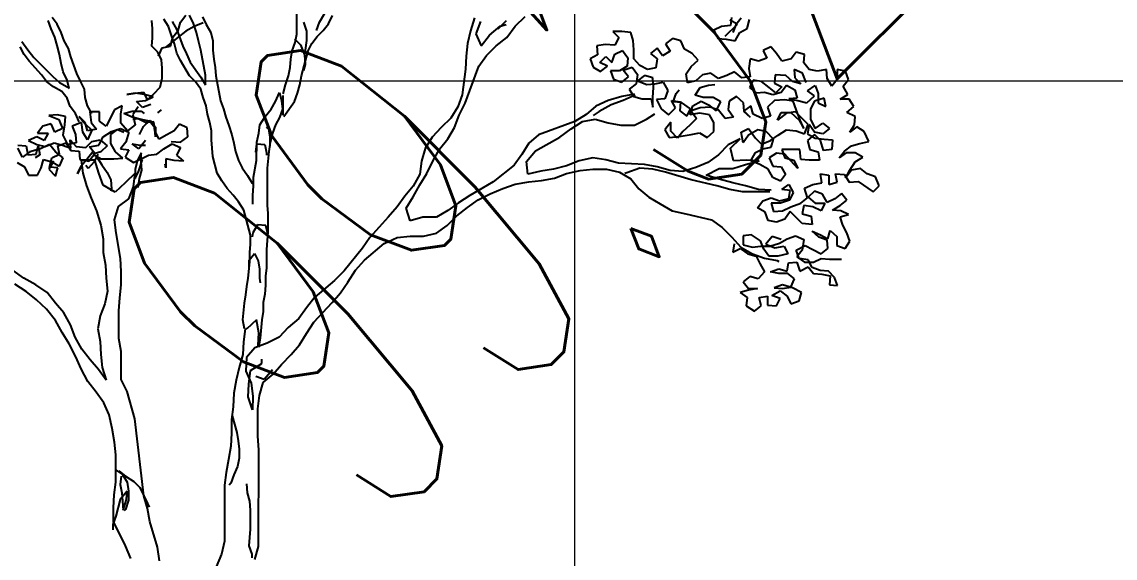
# Model space of a CAD drawing. Header units: millimetres. Extents: x 684983 to 685377, y 990360 to 990509.
# Drawn here: x 685036.959 to 685039.045, y 990441.128 to 990442.151 of the extents above; entities that cross this region are included whole.
import ezdxf

# ---------------------------------------------------------------- set-up
doc = ezdxf.new("R2010")
doc.units = ezdxf.units.MM
doc.layers.add('grid', color=8, linetype='Continuous', lineweight=9)
doc.layers.add('GRID LEVELS', color=7, linetype='Continuous', lineweight=13)
doc.layers.add('TEAK', color=7, linetype='Continuous')
doc.styles.get("Standard").update_dxf_attribs({"font": 'RomanS'})

# ---------------------------------------------------------------- blocks, each defined once
blk = doc.blocks.new('A$C25655A80')
at = {"color": 62}
for p, q in [((0.0608, 1.3563), (0.0609, 1.3919)), ((-0.2439, 1.3691), (-0.2506, 1.3778)), ((-0.0872, 1.3719), (-0.0804, 1.3805)), ((-0.0708, 1.3699), (-0.0756, 1.3805)), ((-0.0593, 1.3786), (-0.0545, 1.3689)), ((0.0897, 1.3717), (0.0964, 1.3832)), ((0.1012, 1.3698), (0.106, 1.3803)), ((0.3387, 1.3667), (0.3512, 1.3791)), ((0.6136, 1.3779), (0.6126, 1.3674)), ((0.6261, 1.377), (0.6194, 1.3683)), ((-0.2516, 1.3634), (-0.2554, 1.3739)), ((-0.2468, 1.3528), (-0.2516, 1.3634)), ((-0.2391, 1.3585), (-0.2439, 1.3691)), ((-0.1228, 1.3632), (-0.1237, 1.3738)), ((-0.1228, 1.3517), (-0.1228, 1.3632)), ((-0.1026, 1.3661), (-0.1083, 1.3757)), ((-0.0987, 1.3546), (-0.1026, 1.3661)), ((-0.0978, 1.3728), (-0.092, 1.3622)), ((-0.0901, 1.3613), (-0.0872, 1.3719)), ((-0.0699, 1.3661), (-0.0805, 1.3603)), ((-0.067, 1.3584), (-0.0708, 1.3699)), ((-0.0583, 1.3709), (-0.0699, 1.3661)), ((-0.0545, 1.3689), (-0.0487, 1.3584)), ((0.0695, 1.3717), (0.0733, 1.3602)), ((0.0858, 1.3611), (0.0897, 1.3717)), ((0.0945, 1.3611), (0.1012, 1.3698)), ((0.2945, 1.3725), (0.2887, 1.3571)), ((0.306, 1.3552), (0.3194, 1.3667)), ((0.3271, 1.3734), (0.3166, 1.3628)), ((0.3194, 1.3667), (0.3271, 1.3686)), ((0.3281, 1.3523), (0.3387, 1.3667)), ((0.6011, 1.3664), (0.5915, 1.3616)), ((0.6126, 1.3674), (0.6011, 1.3664)), ((0.6059, 1.3539), (0.6213, 1.3693)), ((0.6213, 1.3693), (0.6117, 1.3741)), ((0.6194, 1.3683), (0.6155, 1.3587)), ((0.6242, 1.3587), (0.6338, 1.3635)), ((0.6338, 1.3635), (0.6367, 1.375)), ((-0.2439, 1.3422), (-0.2468, 1.3528)), ((-0.2352, 1.348), (-0.2391, 1.3585)), ((-0.1237, 1.3411), (-0.1228, 1.3517)), ((-0.0901, 1.3526), (-0.1007, 1.344)), ((-0.0997, 1.3411), (-0.0968, 1.3526)), ((-0.0949, 1.344), (-0.0987, 1.3546)), ((-0.0968, 1.3526), (-0.0901, 1.3613)), ((-0.092, 1.3622), (-0.0843, 1.3411)), ((-0.0805, 1.3603), (-0.0901, 1.3526)), ((-0.0641, 1.3478), (-0.067, 1.3584)), ((-0.0487, 1.3584), (-0.0459, 1.3478)), ((0.058, 1.3506), (0.0656, 1.3429)), ((0.0589, 1.3458), (0.0608, 1.3563)), ((0.0733, 1.3602), (0.0733, 1.3486)), ((0.0801, 1.3448), (0.0868, 1.3534)), ((0.0868, 1.3534), (0.0945, 1.3611)), ((0.2887, 1.3571), (0.2954, 1.3417)), ((0.2954, 1.3417), (0.306, 1.3552)), ((0.3146, 1.3417), (0.3281, 1.3523)), ((0.4627, 1.3598), (0.4704, 1.3521)), ((0.4742, 1.3598), (0.4627, 1.3598)), ((0.4704, 1.3521), (0.4655, 1.3425)), ((0.4857, 1.3588), (0.4742, 1.3598)), ((0.4886, 1.3483), (0.4857, 1.3588)), ((0.5386, 1.3511), (0.5299, 1.3444)), ((0.5492, 1.3482), (0.5386, 1.3511)), ((0.5915, 1.3616), (0.5963, 1.351)), ((0.5963, 1.351), (0.6069, 1.3501)), ((0.6069, 1.3501), (0.6184, 1.3481)), ((0.6184, 1.3481), (0.6242, 1.3587)), ((-0.2862, 1.3307), (-0.291, 1.3403)), ((-0.2891, 1.347), (-0.2814, 1.3365)), ((-0.2814, 1.3365), (-0.2737, 1.3268)), ((-0.241, 1.3307), (-0.2439, 1.3422)), ((-0.2295, 1.3383), (-0.2352, 1.348)), ((-0.2266, 1.3278), (-0.2295, 1.3383)), ((-0.1161, 1.3334), (-0.1237, 1.3411)), ((-0.1151, 1.3286), (-0.1103, 1.3392)), ((-0.1103, 1.3392), (-0.0997, 1.3411)), ((-0.1007, 1.344), (-0.1055, 1.3402)), ((-0.092, 1.3324), (-0.0949, 1.344)), ((-0.0843, 1.3411), (-0.0795, 1.3315)), ((-0.0613, 1.3363), (-0.0641, 1.3478)), ((-0.0555, 1.3045), (-0.0613, 1.3363)), ((-0.0459, 1.3478), (-0.0459, 1.3363)), ((-0.0459, 1.3363), (-0.0449, 1.3247)), ((0.0531, 1.3246), (0.0551, 1.3352)), ((0.0551, 1.3352), (0.0589, 1.3458)), ((0.0656, 1.3429), (0.0704, 1.3304)), ((0.0666, 1.3035), (0.0752, 1.3352)), ((0.0714, 1.3361), (0.0704, 1.3313)), ((0.0733, 1.3486), (0.0714, 1.3361)), ((0.0752, 1.3352), (0.0801, 1.3448)), ((0.3021, 1.3292), (0.3146, 1.3417)), ((0.453, 1.3435), (0.4425, 1.3416)), ((0.4425, 1.3416), (0.4434, 1.33)), ((0.4655, 1.3425), (0.453, 1.3435)), ((0.4655, 1.331), (0.4751, 1.3358)), ((0.4751, 1.3358), (0.4819, 1.3262)), ((0.4896, 1.3367), (0.4886, 1.3483)), ((0.4896, 1.3252), (0.4896, 1.3367)), ((0.5194, 1.3386), (0.5107, 1.3319)), ((0.5261, 1.329), (0.5194, 1.3386)), ((0.5299, 1.3444), (0.5357, 1.3348)), ((0.554, 1.3376), (0.5492, 1.3482)), ((0.5636, 1.3318), (0.554, 1.3376)), ((0.6636, 1.3404), (0.6539, 1.3356)), ((0.6539, 1.3356), (0.6587, 1.326)), ((0.6712, 1.3318), (0.6636, 1.3404)), ((-0.2795, 1.322), (-0.2862, 1.3307)), ((-0.2641, 1.3047), (-0.2795, 1.322)), ((-0.2737, 1.3268), (-0.2497, 1.3028)), ((-0.2391, 1.3191), (-0.241, 1.3307)), ((-0.2189, 1.3066), (-0.2266, 1.3278)), ((-0.1113, 1.3238), (-0.1161, 1.3334)), ((-0.1103, 1.3132), (-0.1113, 1.3238)), ((-0.0872, 1.3228), (-0.092, 1.3324)), ((-0.0757, 1.3036), (-0.0872, 1.3228)), ((-0.0795, 1.3315), (-0.0747, 1.3209)), ((-0.0449, 1.3247), (-0.043, 1.3141)), ((0.0522, 1.3141), (0.0531, 1.3246)), ((0.0704, 1.3304), (0.0714, 1.3179)), ((0.2925, 1.3158), (0.3021, 1.3292)), ((0.4434, 1.33), (0.4338, 1.3252)), ((0.4338, 1.3252), (0.4376, 1.3147)), ((0.4463, 1.3204), (0.454, 1.3281)), ((0.454, 1.3281), (0.4617, 1.3204)), ((0.4617, 1.3204), (0.4655, 1.331)), ((0.4819, 1.3262), (0.4809, 1.3156)), ((0.4972, 1.3165), (0.4896, 1.3252)), ((0.5107, 1.3319), (0.5194, 1.3252)), ((0.5194, 1.3252), (0.5174, 1.3136)), ((0.5357, 1.3348), (0.5261, 1.329)), ((0.5626, 1.3155), (0.5713, 1.3232)), ((0.5713, 1.3232), (0.5636, 1.3318)), ((0.6376, 1.3251), (0.6357, 1.3126)), ((0.6482, 1.3222), (0.6376, 1.3251)), ((0.6587, 1.326), (0.6482, 1.3222)), ((0.678, 1.3221), (0.6712, 1.3318)), ((0.6895, 1.325), (0.678, 1.3221)), ((0.6962, 1.3336), (0.6895, 1.325)), ((0.7068, 1.3308), (0.6962, 1.3336)), ((0.7058, 1.3202), (0.7068, 1.3308)), ((-0.2362, 1.3085), (-0.2391, 1.3191)), ((-0.2314, 1.298), (-0.2362, 1.3085)), ((-0.1103, 1.3007), (-0.1103, 1.3132)), ((-0.0747, 1.3209), (-0.0613, 1.3017)), ((-0.043, 1.3141), (-0.0421, 1.3036)), ((0.0502, 1.3035), (0.0522, 1.3141)), ((0.0714, 1.3179), (0.0695, 1.3102)), ((0.2809, 1.285), (0.2925, 1.3158)), ((0.4376, 1.3147), (0.4472, 1.3089)), ((0.4559, 1.3156), (0.4463, 1.3204)), ((0.4472, 1.3089), (0.4559, 1.3156)), ((0.4597, 1.3098), (0.4636, 1.2993)), ((0.4713, 1.3098), (0.4597, 1.3098)), ((0.4809, 1.3156), (0.4713, 1.3098)), ((0.4761, 1.3108), (0.4876, 1.3146)), ((0.4828, 1.3021), (0.4761, 1.3108)), ((0.4876, 1.3146), (0.4943, 1.305)), ((0.5068, 1.3117), (0.4972, 1.3165)), ((0.5174, 1.3136), (0.5068, 1.3117)), ((0.5559, 1.3059), (0.5626, 1.3155)), ((0.6174, 1.3087), (0.6078, 1.3039)), ((0.627, 1.301), (0.6174, 1.3087)), ((0.6357, 1.3126), (0.6376, 1.302)), ((0.6933, 1.3115), (0.6943, 1.301)), ((0.7039, 1.3067), (0.6933, 1.3115)), ((0.7126, 1.3115), (0.7058, 1.3202)), ((0.7231, 1.3096), (0.7126, 1.3115)), ((0.7347, 1.3115), (0.7231, 1.3096)), ((0.7356, 1.3), (0.7347, 1.3115)), ((0.7481, 1.3115), (0.7481, 1.299)), ((0.7587, 1.3096), (0.7481, 1.3115)), ((0.7625, 1.299), (0.7587, 1.3096)), ((-0.2574, 1.2961), (-0.2641, 1.3047)), ((-0.2488, 1.2893), (-0.2574, 1.2961)), ((-0.2497, 1.3028), (-0.2411, 1.2951)), ((-0.2411, 1.2951), (-0.2315, 1.2893)), ((-0.2286, 1.2874), (-0.2314, 1.298)), ((-0.2141, 1.296), (-0.2189, 1.3066)), ((-0.2093, 1.2864), (-0.2141, 1.296)), ((-0.1132, 1.2892), (-0.1103, 1.3007)), ((-0.068, 1.2959), (-0.0757, 1.3036)), ((-0.0613, 1.2863), (-0.068, 1.2959)), ((-0.0613, 1.3017), (-0.0555, 1.292)), ((-0.0555, 1.292), (-0.0555, 1.3045)), ((-0.0421, 1.3036), (-0.0363, 1.2718)), ((0.0464, 1.2919), (0.0502, 1.3035)), ((0.0646, 1.2919), (0.0666, 1.3035)), ((0.4636, 1.2993), (0.4741, 1.2954)), ((0.4741, 1.2954), (0.4828, 1.3021)), ((0.4924, 1.2935), (0.4838, 1.2867)), ((0.4943, 1.305), (0.4924, 1.2935)), ((0.503, 1.304), (0.4943, 1.2973)), ((0.4943, 1.2973), (0.5059, 1.2925)), ((0.5136, 1.3011), (0.503, 1.304)), ((0.5059, 1.2925), (0.5164, 1.2934)), ((0.5145, 1.2886), (0.5136, 1.3011)), ((0.5164, 1.2934), (0.527, 1.2954)), ((0.527, 1.2954), (0.5328, 1.2848)), ((0.5578, 1.2944), (0.5559, 1.3059)), ((0.5684, 1.2972), (0.5578, 1.2944)), ((0.577, 1.3049), (0.5684, 1.2972)), ((0.5876, 1.3068), (0.577, 1.3049)), ((0.5972, 1.3001), (0.5876, 1.3068)), ((0.6078, 1.3039), (0.5972, 1.3001)), ((0.6376, 1.302), (0.627, 1.301)), ((0.6414, 1.2981), (0.6366, 1.2885)), ((0.652, 1.2962), (0.6414, 1.2981)), ((0.6616, 1.2885), (0.652, 1.2962)), ((0.6693, 1.3048), (0.6683, 1.2943)), ((0.6683, 1.2943), (0.6779, 1.2894)), ((0.6828, 1.3039), (0.6693, 1.3048)), ((0.6914, 1.2962), (0.6828, 1.3039)), ((0.702, 1.2933), (0.6914, 1.2962)), ((0.6943, 1.301), (0.702, 1.2933)), ((0.7087, 1.2952), (0.7039, 1.3067)), ((0.7414, 1.2903), (0.7356, 1.3)), ((0.7481, 1.299), (0.7414, 1.2903)), ((0.7558, 1.2903), (0.7625, 1.299)), ((-0.2382, 1.2836), (-0.2488, 1.2893)), ((-0.2315, 1.2749), (-0.2382, 1.2836)), ((-0.2315, 1.2893), (-0.2286, 1.2874)), ((-0.2084, 1.2758), (-0.2093, 1.2864)), ((-0.1555, 1.2796), (-0.1449, 1.2815)), ((-0.1449, 1.2815), (-0.1555, 1.2796)), ((-0.1449, 1.2815), (-0.1344, 1.2825)), ((-0.1334, 1.2796), (-0.1449, 1.2815)), ((-0.1344, 1.2825), (-0.1296, 1.2729)), ((-0.1219, 1.2767), (-0.1334, 1.2796)), ((-0.1296, 1.2729), (-0.1209, 1.2806)), ((-0.1209, 1.2806), (-0.1132, 1.2892)), ((-0.0584, 1.2757), (-0.0613, 1.2863)), ((0.0435, 1.2804), (0.0464, 1.2919)), ((0.0579, 1.2708), (0.0617, 1.2814)), ((0.0617, 1.2814), (0.0646, 1.2919)), ((0.2751, 1.2687), (0.2809, 1.285)), ((0.4905, 1.28), (0.4741, 1.2771)), ((0.4838, 1.2867), (0.4895, 1.2771)), ((0.5135, 1.2761), (0.5145, 1.2886)), ((0.5328, 1.2848), (0.5289, 1.2742)), ((0.5395, 1.2703), (0.5433, 1.2809)), ((0.5433, 1.2809), (0.5472, 1.2857)), ((0.5674, 1.279), (0.5741, 1.2886)), ((0.5741, 1.2886), (0.5847, 1.2915)), ((0.5847, 1.2915), (0.5924, 1.2924)), ((0.6366, 1.2885), (0.6452, 1.2818)), ((0.6452, 1.2818), (0.6558, 1.2827)), ((0.6558, 1.2827), (0.6664, 1.2798)), ((0.6702, 1.2818), (0.6616, 1.2885)), ((0.6664, 1.2798), (0.677, 1.2827)), ((0.6779, 1.2894), (0.6702, 1.2818)), ((0.677, 1.2827), (0.6837, 1.2914)), ((0.6837, 1.2914), (0.6943, 1.2856)), ((0.6943, 1.2856), (0.6971, 1.275)), ((0.7106, 1.2846), (0.7202, 1.2913)), ((0.7193, 1.2779), (0.7106, 1.2846)), ((0.7202, 1.2913), (0.7241, 1.2808)), ((0.7241, 1.2808), (0.7241, 1.2692)), ((0.7519, 1.274), (0.7616, 1.2798)), ((0.7616, 1.2798), (0.7558, 1.2903)), ((-0.2276, 1.2643), (-0.2315, 1.2749)), ((-0.2055, 1.2653), (-0.2084, 1.2758)), ((-0.143, 1.271), (-0.1315, 1.2719)), ((-0.1353, 1.2633), (-0.143, 1.271)), ((-0.1248, 1.2671), (-0.1353, 1.2633)), ((-0.1315, 1.2719), (-0.1219, 1.2767)), ((-0.0546, 1.2651), (-0.0584, 1.2757)), ((-0.0363, 1.2718), (-0.0325, 1.2613)), ((0.0434, 1.2535), (0.0435, 1.2785)), ((0.0444, 1.2516), (0.0579, 1.2708)), ((0.2674, 1.2533), (0.2751, 1.2687)), ((0.4568, 1.2723), (0.4414, 1.2647)), ((0.4607, 1.2666), (0.4453, 1.2579)), ((0.4741, 1.2771), (0.4568, 1.2723)), ((0.476, 1.2723), (0.4607, 1.2666)), ((0.4914, 1.279), (0.476, 1.2723)), ((0.4895, 1.2771), (0.5001, 1.2742)), ((0.5001, 1.2742), (0.5116, 1.2742)), ((0.5116, 1.2742), (0.5135, 1.2636)), ((0.5135, 1.2636), (0.5135, 1.2761)), ((0.5289, 1.2742), (0.5183, 1.2733)), ((0.5183, 1.2733), (0.5241, 1.2617)), ((0.5376, 1.2723), (0.5491, 1.2703)), ((0.5424, 1.2627), (0.5376, 1.2723)), ((0.5501, 1.2694), (0.5395, 1.2703)), ((0.5491, 1.2703), (0.5481, 1.2588)), ((0.5616, 1.2617), (0.5501, 1.2694)), ((0.5645, 1.2655), (0.5751, 1.2713)), ((0.5779, 1.2761), (0.5674, 1.279)), ((0.5751, 1.2713), (0.5847, 1.2665)), ((0.5904, 1.2761), (0.5779, 1.2761)), ((0.5847, 1.2665), (0.5943, 1.2588)), ((0.6001, 1.2703), (0.5904, 1.2761)), ((0.5943, 1.2588), (0.6001, 1.2703)), ((0.6106, 1.2712), (0.6097, 1.2607)), ((0.6202, 1.277), (0.6106, 1.2712)), ((0.6289, 1.2693), (0.6202, 1.277)), ((0.6298, 1.2587), (0.6289, 1.2693)), ((0.6683, 1.2722), (0.6596, 1.2635)), ((0.6818, 1.2731), (0.6683, 1.2722)), ((0.6923, 1.2712), (0.6818, 1.2731)), ((0.6971, 1.275), (0.6866, 1.2741)), ((0.6866, 1.2741), (0.6981, 1.2721)), ((0.6962, 1.2606), (0.6923, 1.2712)), ((0.6981, 1.2721), (0.7096, 1.2692)), ((0.7096, 1.2692), (0.7193, 1.2779)), ((0.7193, 1.2711), (0.7144, 1.2615)), ((0.7318, 1.275), (0.7193, 1.2711)), ((0.7241, 1.2692), (0.7337, 1.2644)), ((0.7337, 1.2644), (0.7318, 1.275)), ((0.7635, 1.274), (0.7519, 1.274)), ((0.7692, 1.2644), (0.7635, 1.274)), ((-0.244, 1.2538), (-0.2546, 1.2528)), ((-0.2546, 1.2528), (-0.2421, 1.248)), ((-0.2334, 1.2518), (-0.244, 1.2538)), ((-0.2344, 1.2413), (-0.2334, 1.2518)), ((-0.2209, 1.2557), (-0.2276, 1.2643)), ((-0.2161, 1.2451), (-0.2209, 1.2557)), ((-0.2161, 1.2518), (-0.2084, 1.2422)), ((-0.2084, 1.2441), (-0.2161, 1.2518)), ((-0.1998, 1.2556), (-0.2055, 1.2653)), ((-0.2026, 1.2576), (-0.2007, 1.2441)), ((-0.1901, 1.2576), (-0.2026, 1.2576)), ((-0.1902, 1.246), (-0.1901, 1.2576)), ((-0.1709, 1.2604), (-0.1815, 1.2393)), ((-0.1613, 1.2652), (-0.1709, 1.2604)), ((-0.1632, 1.2546), (-0.1613, 1.2652)), ((-0.1632, 1.2431), (-0.1632, 1.2546)), ((-0.1594, 1.2556), (-0.1488, 1.2585)), ((-0.1488, 1.2508), (-0.1594, 1.2556)), ((-0.1488, 1.2585), (-0.1373, 1.2585)), ((-0.1411, 1.2642), (-0.1479, 1.2537)), ((-0.1479, 1.2537), (-0.145, 1.2412)), ((-0.1373, 1.2585), (-0.1334, 1.2556)), ((-0.1161, 1.2565), (-0.1113, 1.2604)), ((-0.0527, 1.2545), (-0.0546, 1.2651)), ((-0.0498, 1.244), (-0.0527, 1.2545)), ((-0.0325, 1.2613), (-0.0296, 1.2507)), ((0.2616, 1.2379), (0.2674, 1.2533)), ((0.4289, 1.2541), (0.4145, 1.2455)), ((0.4414, 1.2647), (0.4289, 1.2541)), ((0.4453, 1.2579), (0.4376, 1.2531)), ((0.5058, 1.2483), (0.5164, 1.255)), ((0.5241, 1.2617), (0.5337, 1.254)), ((0.5337, 1.254), (0.5424, 1.2627)), ((0.5481, 1.2588), (0.5568, 1.2521)), ((0.5568, 1.2521), (0.5616, 1.2617)), ((0.5606, 1.254), (0.5645, 1.2655)), ((0.5731, 1.2559), (0.5606, 1.254)), ((0.5741, 1.2626), (0.5626, 1.2588)), ((0.5626, 1.2588), (0.5693, 1.2492)), ((0.5856, 1.254), (0.5731, 1.2559)), ((0.5866, 1.2636), (0.5741, 1.2626)), ((0.5914, 1.2443), (0.5856, 1.254)), ((0.5972, 1.2597), (0.5866, 1.2636)), ((0.6058, 1.2491), (0.5972, 1.2597)), ((0.6097, 1.2607), (0.6164, 1.2511)), ((0.6385, 1.2655), (0.6289, 1.2587)), ((0.6289, 1.2587), (0.6375, 1.251)), ((0.6375, 1.251), (0.6298, 1.2587)), ((0.6414, 1.2549), (0.6385, 1.2655)), ((0.6529, 1.2491), (0.6414, 1.2549)), ((0.6635, 1.252), (0.6529, 1.2491)), ((0.6596, 1.2635), (0.6635, 1.252)), ((0.6721, 1.2472), (0.6769, 1.2568)), ((0.6837, 1.2558), (0.6721, 1.2472)), ((0.6769, 1.2568), (0.6894, 1.2568)), ((0.6952, 1.2577), (0.6837, 1.2558)), ((0.6894, 1.2568), (0.7, 1.2471)), ((0.7115, 1.2414), (0.6952, 1.2577)), ((0.701, 1.2471), (0.6962, 1.2606)), ((0.7144, 1.2615), (0.7144, 1.2481)), ((0.7606, 1.2567), (0.7692, 1.2644)), ((0.7711, 1.2519), (0.7606, 1.2567)), ((0.7702, 1.2413), (0.7711, 1.2519)), ((-0.2623, 1.2394), (-0.269, 1.2307)), ((-0.2517, 1.2422), (-0.2623, 1.2394)), ((-0.2469, 1.2317), (-0.2517, 1.2422)), ((-0.2421, 1.248), (-0.2373, 1.2365)), ((-0.2363, 1.2278), (-0.2344, 1.2413)), ((-0.2132, 1.2441), (-0.2248, 1.2393)), ((-0.2248, 1.2393), (-0.2209, 1.2287)), ((-0.2113, 1.2316), (-0.2132, 1.2441)), ((-0.2056, 1.2335), (-0.2084, 1.2441)), ((-0.2084, 1.2422), (-0.1998, 1.2345)), ((-0.2007, 1.2441), (-0.194, 1.2355)), ((-0.1815, 1.2393), (-0.1902, 1.246)), ((-0.1546, 1.2335), (-0.1632, 1.2431)), ((-0.145, 1.2412), (-0.1546, 1.2335)), ((-0.1373, 1.2479), (-0.1488, 1.2508)), ((-0.1411, 1.2489), (-0.1479, 1.2479)), ((-0.1315, 1.244), (-0.1411, 1.2489)), ((-0.1392, 1.2287), (-0.1344, 1.2392)), ((-0.1267, 1.246), (-0.1373, 1.2479)), ((-0.1344, 1.2392), (-0.1258, 1.2469)), ((-0.1209, 1.245), (-0.1315, 1.244)), ((-0.12, 1.2373), (-0.1267, 1.246)), ((-0.1258, 1.2469), (-0.119, 1.2383)), ((-0.12, 1.2335), (-0.1209, 1.245)), ((-0.119, 1.2383), (-0.119, 1.2258)), ((-0.0883, 1.2421), (-0.095, 1.2334)), ((-0.0787, 1.2373), (-0.0883, 1.2421)), ((-0.0479, 1.2334), (-0.0498, 1.244)), ((-0.0296, 1.2507), (-0.0258, 1.2401)), ((-0.0258, 1.2401), (-0.0219, 1.2286)), ((0.0252, 1.2362), (0.0223, 1.2381)), ((0.253, 1.2235), (0.2616, 1.2379)), ((0.4145, 1.2455), (0.3683, 1.2282)), ((0.4097, 1.2359), (0.4241, 1.2455)), ((0.4241, 1.2455), (0.4405, 1.2483)), ((0.4405, 1.2483), (0.4568, 1.2435)), ((0.4568, 1.2435), (0.4731, 1.2406)), ((0.4731, 1.2406), (0.4904, 1.2406)), ((0.4904, 1.2406), (0.5058, 1.2483)), ((0.5366, 1.2444), (0.5289, 1.2348)), ((0.5366, 1.2329), (0.5366, 1.2444)), ((0.5606, 1.2405), (0.552, 1.2328)), ((0.5693, 1.2492), (0.5606, 1.2405)), ((0.5914, 1.2328), (0.5914, 1.2443)), ((0.6164, 1.2511), (0.6058, 1.2491)), ((0.7, 1.2471), (0.7058, 1.2365)), ((0.7058, 1.2365), (0.701, 1.2471)), ((0.7067, 1.2298), (0.7115, 1.2414)), ((0.7125, 1.2414), (0.7106, 1.2298)), ((0.7192, 1.2317), (0.7125, 1.2414)), ((0.7144, 1.2481), (0.7202, 1.2365)), ((0.7202, 1.2365), (0.7298, 1.2433)), ((0.7298, 1.2433), (0.7385, 1.2365)), ((0.7644, 1.2317), (0.7702, 1.2413)), ((0.7731, 1.2384), (0.7644, 1.2317)), ((0.7827, 1.2326), (0.7731, 1.2384)), ((-0.27, 1.2259), (-0.2805, 1.2211)), ((-0.2604, 1.2211), (-0.27, 1.2259)), ((-0.269, 1.2307), (-0.2555, 1.2307)), ((-0.2555, 1.2307), (-0.2604, 1.2211)), ((-0.2373, 1.2365), (-0.2469, 1.2317)), ((-0.2306, 1.2163), (-0.2363, 1.2278)), ((-0.2209, 1.2287), (-0.22, 1.2182)), ((-0.2056, 1.222), (-0.2113, 1.2316)), ((-0.194, 1.2355), (-0.2056, 1.2335)), ((-0.1998, 1.2345), (-0.2056, 1.222)), ((-0.1911, 1.2153), (-0.1854, 1.2258)), ((-0.1854, 1.2258), (-0.1748, 1.2325)), ((-0.1758, 1.2287), (-0.1671, 1.2354)), ((-0.1758, 1.2172), (-0.1758, 1.2287)), ((-0.1748, 1.2325), (-0.1633, 1.2364)), ((-0.1671, 1.2354), (-0.1594, 1.2316)), ((-0.1633, 1.2364), (-0.1527, 1.2316)), ((-0.1527, 1.2316), (-0.1565, 1.2191)), ((-0.119, 1.2258), (-0.12, 1.2373)), ((-0.1142, 1.2229), (-0.12, 1.2335)), ((-0.1046, 1.2286), (-0.1142, 1.2229)), ((-0.095, 1.2334), (-0.1046, 1.2286)), ((-0.0873, 1.219), (-0.0777, 1.2257)), ((-0.0777, 1.2257), (-0.0787, 1.2373)), ((-0.0479, 1.2219), (-0.0479, 1.2334)), ((-0.0219, 1.2286), (-0.0191, 1.218)), ((0.0271, 1.2256), (0.0252, 1.2362)), ((0.0271, 1.2141), (0.0271, 1.2256)), ((0.3683, 1.2282), (0.3558, 1.2176)), ((0.3645, 1.208), (0.3953, 1.2253)), ((0.3953, 1.2253), (0.4097, 1.2359)), ((0.5289, 1.2348), (0.5346, 1.2252)), ((0.5346, 1.2252), (0.5471, 1.2261)), ((0.5452, 1.2242), (0.5366, 1.2329)), ((0.552, 1.2328), (0.5452, 1.2242)), ((0.5471, 1.2261), (0.5625, 1.229)), ((0.5625, 1.229), (0.5731, 1.2309)), ((0.5731, 1.2309), (0.5827, 1.2251)), ((0.5827, 1.2251), (0.5914, 1.2328)), ((0.626, 1.2318), (0.6356, 1.2366)), ((0.6288, 1.2184), (0.626, 1.2318)), ((0.6356, 1.228), (0.6288, 1.2184)), ((0.6356, 1.2366), (0.6442, 1.2241)), ((0.6471, 1.2347), (0.6356, 1.228)), ((0.6442, 1.2241), (0.6519, 1.2164)), ((0.6577, 1.2327), (0.6471, 1.2347)), ((0.6673, 1.2231), (0.6577, 1.2327)), ((0.6635, 1.2212), (0.6731, 1.2279)), ((0.6731, 1.2279), (0.6837, 1.2346)), ((0.6837, 1.2346), (0.6962, 1.2337)), ((0.6962, 1.2337), (0.7067, 1.2298)), ((0.7106, 1.2298), (0.7202, 1.224)), ((0.7192, 1.2288), (0.7106, 1.2212)), ((0.7298, 1.2298), (0.7192, 1.2317)), ((0.7269, 1.2211), (0.7192, 1.2288)), ((0.7202, 1.224), (0.7317, 1.2231)), ((0.7385, 1.2365), (0.7298, 1.2298)), ((0.7884, 1.2201), (0.7827, 1.2326)), ((-0.294, 1.2154), (-0.2834, 1.2144)), ((-0.2883, 1.2), (-0.294, 1.2115)), ((-0.2834, 1.2144), (-0.2815, 1.2028)), ((-0.2805, 1.2211), (-0.27, 1.2163)), ((-0.2652, 1.2105), (-0.2786, 1.2067)), ((-0.2709, 1.2038), (-0.2681, 1.2144)), ((-0.27, 1.2163), (-0.2594, 1.2134)), ((-0.2681, 1.2144), (-0.2661, 1.2028)), ((-0.2536, 1.2163), (-0.2652, 1.2105)), ((-0.2594, 1.2134), (-0.2479, 1.2182)), ((-0.246, 1.2067), (-0.2536, 1.2163)), ((-0.2479, 1.2182), (-0.2373, 1.2153)), ((-0.2431, 1.2143), (-0.2325, 1.2182)), ((-0.2411, 1.2038), (-0.2431, 1.2143)), ((-0.2373, 1.2153), (-0.2267, 1.2114)), ((-0.2325, 1.2182), (-0.2267, 1.2086)), ((-0.22, 1.2182), (-0.2306, 1.2163)), ((-0.2277, 1.222), (-0.22, 1.2134)), ((-0.2267, 1.2114), (-0.2277, 1.222)), ((-0.22, 1.2134), (-0.2075, 1.2124)), ((-0.2075, 1.2124), (-0.1998, 1.2201)), ((-0.2027, 1.2133), (-0.1911, 1.2153)), ((-0.196, 1.2047), (-0.2027, 1.2133)), ((-0.1998, 1.2201), (-0.1892, 1.222)), ((-0.1892, 1.222), (-0.1806, 1.2143)), ((-0.1806, 1.2143), (-0.1883, 1.2066)), ((-0.17, 1.2066), (-0.1758, 1.2172)), ((-0.1565, 1.2191), (-0.1633, 1.2104)), ((-0.1633, 1.2104), (-0.1527, 1.2095)), ((-0.1488, 1.2171), (-0.1383, 1.2152)), ((-0.1402, 1.2104), (-0.1488, 1.2171)), ((-0.1315, 1.221), (-0.1402, 1.2104)), ((-0.1383, 1.2152), (-0.1315, 1.2152)), ((-0.1171, 1.2037), (-0.1085, 1.2104)), ((-0.1085, 1.2104), (-0.0979, 1.2171)), ((-0.0989, 1.22), (-0.0873, 1.219)), ((-0.0979, 1.2171), (-0.0873, 1.2123)), ((-0.0873, 1.2123), (-0.0921, 1.2027)), ((-0.046, 1.2007), (-0.0479, 1.2219)), ((-0.0191, 1.218), (-0.0172, 1.2074)), ((0.0088, 1.2064), (0.0098, 1.217)), ((0.0098, 1.217), (0.0203, 1.216)), ((0.0203, 1.216), (0.0223, 1.2055)), ((0.2337, 1.1947), (0.2424, 1.2101)), ((0.2424, 1.2101), (0.253, 1.2235)), ((0.3558, 1.2176), (0.3472, 1.2032)), ((0.6096, 1.2155), (0.5971, 1.203)), ((0.625, 1.2232), (0.6096, 1.2155)), ((0.6125, 1.2116), (0.625, 1.2232)), ((0.6163, 1.1953), (0.6125, 1.2116)), ((0.6442, 1.2058), (0.6538, 1.2106)), ((0.6519, 1.2164), (0.6635, 1.2212)), ((0.6538, 1.2106), (0.6644, 1.2126)), ((0.6644, 1.2126), (0.6673, 1.2231)), ((0.7106, 1.2212), (0.7134, 1.2096)), ((0.7307, 1.2086), (0.7269, 1.2211)), ((0.7317, 1.2231), (0.7423, 1.2221)), ((0.7423, 1.2221), (0.7413, 1.2096)), ((0.7577, 1.2077), (0.7663, 1.2144)), ((0.7663, 1.2144), (0.7769, 1.2173)), ((0.7769, 1.2173), (0.7884, 1.2201)), ((-0.2786, 1.2067), (-0.2883, 1.2)), ((-0.2815, 1.2028), (-0.2709, 1.2038)), ((-0.2661, 1.2028), (-0.2719, 1.199)), ((-0.2642, 1.1865), (-0.2613, 1.1971)), ((-0.2613, 1.1971), (-0.2508, 1.1942)), ((-0.2537, 1.1874), (-0.2508, 1.199)), ((-0.2508, 1.199), (-0.2411, 1.2038)), ((-0.2363, 1.199), (-0.246, 1.2067)), ((-0.2412, 1.1884), (-0.2363, 1.199)), ((-0.2267, 1.2086), (-0.2161, 1.2076)), ((-0.2161, 1.2076), (-0.2152, 1.197)), ((-0.2152, 1.197), (-0.2037, 1.1951)), ((-0.2065, 1.197), (-0.2133, 1.1884)), ((-0.1988, 1.2066), (-0.2065, 1.197)), ((-0.2037, 1.1951), (-0.196, 1.2047)), ((-0.1883, 1.2066), (-0.1988, 1.2037)), ((-0.1988, 1.2037), (-0.1883, 1.198)), ((-0.1921, 1.2037), (-0.1969, 1.1941)), ((-0.194, 1.2008), (-0.1873, 1.1903)), ((-0.1883, 1.198), (-0.1719, 1.1979)), ((-0.1719, 1.1979), (-0.1604, 1.1989)), ((-0.1604, 1.1989), (-0.17, 1.2066)), ((-0.1527, 1.2095), (-0.1575, 1.1998)), ((-0.1575, 1.1998), (-0.1469, 1.1931)), ((-0.1469, 1.1931), (-0.1277, 1.2027)), ((-0.1373, 1.2056), (-0.1421, 1.195)), ((-0.1402, 1.1825), (-0.1354, 1.1969)), ((-0.1373, 1.1941), (-0.1373, 1.2056)), ((-0.1277, 1.2027), (-0.1171, 1.2037)), ((-0.095, 1.1959), (-0.1056, 1.1979)), ((-0.1056, 1.1979), (-0.1056, 1.1863)), ((-0.0921, 1.2027), (-0.0835, 1.195)), ((-0.0403, 1.1796), (-0.046, 1.2007)), ((-0.0172, 1.2074), (-0.0133, 1.1959)), ((0.0223, 1.2055), (0.0222, 1.2026)), ((0.3472, 1.2032), (0.3375, 1.1898)), ((0.3529, 1.1946), (0.3645, 1.208)), ((0.4375, 1.1993), (0.4202, 1.1955)), ((0.4539, 1.1964), (0.4375, 1.1993)), ((0.4702, 1.1925), (0.4539, 1.1964)), ((0.5971, 1.203), (0.5836, 1.1934)), ((0.6327, 1.1962), (0.6163, 1.1953)), ((0.649, 1.1953), (0.6327, 1.1962)), ((0.6384, 1.1953), (0.6442, 1.2058)), ((0.6711, 1.2049), (0.6615, 1.1991)), ((0.6615, 1.1991), (0.6663, 1.1885)), ((0.6817, 1.2039), (0.6711, 1.2049)), ((0.6779, 1.2097), (0.6817, 1.1991)), ((0.7009, 1.2096), (0.6779, 1.2097)), ((0.6894, 1.1952), (0.6817, 1.2039)), ((0.6817, 1.1991), (0.6932, 1.1962)), ((0.6932, 1.1962), (0.698, 1.1856)), ((0.7019, 1.1971), (0.7009, 1.2096)), ((0.7125, 1.1962), (0.7019, 1.1971)), ((0.7259, 1.1962), (0.7125, 1.1962)), ((0.7134, 1.2096), (0.724, 1.2067)), ((0.724, 1.2067), (0.7259, 1.1962)), ((0.7413, 1.2096), (0.7307, 1.2086)), ((0.7509, 1.199), (0.7577, 1.2077)), ((0.7596, 1.2057), (0.7509, 1.199)), ((0.7711, 1.2057), (0.7596, 1.2057)), ((0.7807, 1.2), (0.7711, 1.2057)), ((0.7711, 1.1942), (0.7807, 1.2)), ((-0.295, 1.1932), (-0.2854, 1.1875)), ((-0.2854, 1.1875), (-0.2806, 1.1769)), ((-0.269, 1.1769), (-0.2642, 1.1865)), ((-0.2488, 1.1951), (-0.2546, 1.1846)), ((-0.2546, 1.1846), (-0.246, 1.1759)), ((-0.2431, 1.1865), (-0.2537, 1.1874)), ((-0.2508, 1.1942), (-0.2412, 1.1884)), ((-0.246, 1.1759), (-0.2431, 1.1865)), ((-0.2181, 1.1788), (-0.2133, 1.1884)), ((-0.2133, 1.1884), (-0.2181, 1.1788)), ((-0.2046, 1.1855), (-0.2075, 1.1893)), ((-0.1969, 1.1941), (-0.2046, 1.1855)), ((-0.1873, 1.1903), (-0.1806, 1.1806)), ((-0.1421, 1.195), (-0.145, 1.1845)), ((-0.145, 1.1845), (-0.145, 1.1729)), ((-0.145, 1.1729), (-0.1402, 1.1825)), ((-0.1393, 1.1729), (-0.1364, 1.1835)), ((-0.1364, 1.1835), (-0.1373, 1.1941)), ((-0.1056, 1.1863), (-0.1066, 1.1912)), ((-0.0835, 1.195), (-0.095, 1.1959)), ((-0.0133, 1.1959), (-0.0085, 1.1863)), ((-0.0085, 1.1863), (-0.0018, 1.1766)), ((0.226, 1.1793), (0.2337, 1.1947)), ((0.3375, 1.1898), (0.3106, 1.1687)), ((0.3548, 1.1782), (0.3529, 1.1946)), ((0.3875, 1.1849), (0.3712, 1.1821)), ((0.4039, 1.1888), (0.3875, 1.1849)), ((0.4202, 1.1955), (0.4039, 1.1888)), ((0.5029, 1.1906), (0.4702, 1.1925)), ((0.4971, 1.1858), (0.4808, 1.18)), ((0.5135, 1.1848), (0.4971, 1.1858)), ((0.5192, 1.1877), (0.5029, 1.1906)), ((0.5298, 1.181), (0.5135, 1.1848)), ((0.5356, 1.1829), (0.5192, 1.1877)), ((0.5519, 1.1819), (0.5356, 1.1829)), ((0.5683, 1.1867), (0.5519, 1.1819)), ((0.5836, 1.1934), (0.5683, 1.1867)), ((0.5817, 1.1771), (0.5981, 1.1857)), ((0.5981, 1.1857), (0.6154, 1.1857)), ((0.6154, 1.1857), (0.6317, 1.1905)), ((0.6317, 1.1905), (0.649, 1.1953)), ((0.65, 1.1905), (0.6384, 1.1953)), ((0.6605, 1.1847), (0.65, 1.1905)), ((0.6663, 1.1741), (0.6605, 1.1847)), ((0.6663, 1.1885), (0.6769, 1.1875)), ((0.6769, 1.1875), (0.6826, 1.1779)), ((0.698, 1.1856), (0.6894, 1.1952)), ((0.7586, 1.1731), (0.7644, 1.1836)), ((0.7663, 1.1836), (0.7586, 1.1731)), ((0.7644, 1.1836), (0.7711, 1.1942)), ((0.7778, 1.1855), (0.7663, 1.1836)), ((0.7865, 1.1788), (0.7778, 1.1855)), ((-0.2806, 1.1769), (-0.269, 1.1769)), ((-0.1806, 1.1806), (-0.1758, 1.171)), ((-0.1758, 1.171), (-0.1749, 1.1595)), ((-0.1412, 1.1614), (-0.1393, 1.1729)), ((-0.0345, 1.1699), (-0.0403, 1.1796)), ((-0.0278, 1.1603), (-0.0345, 1.1699)), ((-0.0018, 1.1766), (0.004, 1.167)), ((0.2174, 1.1649), (0.226, 1.1793)), ((0.3106, 1.1687), (0.2962, 1.16)), ((0.3712, 1.1821), (0.3548, 1.1782)), ((0.4808, 1.18), (0.4779, 1.1791)), ((0.5625, 1.1713), (0.5298, 1.181)), ((0.5951, 1.1636), (0.5625, 1.1713)), ((0.598, 1.1722), (0.5817, 1.1771)), ((0.6153, 1.1674), (0.598, 1.1722)), ((0.6759, 1.1693), (0.6663, 1.1741)), ((0.6826, 1.1779), (0.6759, 1.1693)), ((0.7269, 1.1789), (0.7374, 1.1769)), ((0.7288, 1.1673), (0.7269, 1.1789)), ((0.7374, 1.1769), (0.7374, 1.1654)), ((0.7374, 1.1654), (0.748, 1.1683)), ((0.7461, 1.1788), (0.7576, 1.1779)), ((0.748, 1.1683), (0.7461, 1.1788)), ((0.7576, 1.1779), (0.7634, 1.1682)), ((0.7634, 1.1682), (0.7749, 1.1692)), ((0.7749, 1.1692), (0.7941, 1.1557)), ((0.797, 1.1749), (0.7865, 1.1788)), ((0.8018, 1.1634), (0.797, 1.1749)), ((-0.1749, 1.1595), (-0.1758, 1.1566)), ((-0.0201, 1.1517), (-0.0278, 1.1603)), ((0.004, 1.167), (0.0049, 1.1661)), ((0.2087, 1.1495), (0.2174, 1.1649)), ((0.2962, 1.16), (0.2808, 1.1514)), ((0.6115, 1.1588), (0.5951, 1.1636)), ((0.6278, 1.1559), (0.6115, 1.1588)), ((0.6317, 1.1636), (0.6153, 1.1674)), ((0.6624, 1.1558), (0.6278, 1.1559)), ((0.648, 1.1587), (0.6317, 1.1636)), ((0.6644, 1.1578), (0.648, 1.1587)), ((0.6778, 1.1587), (0.6865, 1.1654)), ((0.6884, 1.1577), (0.6778, 1.1587)), ((0.6865, 1.1654), (0.6922, 1.1549)), ((0.6865, 1.1472), (0.6884, 1.1577)), ((0.6922, 1.1549), (0.6874, 1.1452)), ((0.7067, 1.1606), (0.7172, 1.1654)), ((0.7105, 1.1481), (0.7067, 1.1606)), ((0.7192, 1.1567), (0.7115, 1.1491)), ((0.7172, 1.1654), (0.7288, 1.1673)), ((0.7297, 1.1529), (0.7192, 1.1567)), ((0.7941, 1.1557), (0.8018, 1.1634)), ((-0.0134, 1.143), (-0.0201, 1.1517)), ((-0.0067, 1.1324), (-0.0134, 1.143)), ((0.2, 1.1351), (0.2087, 1.1495)), ((0.2664, 1.1418), (0.2529, 1.1322)), ((0.2808, 1.1514), (0.2664, 1.1418)), ((0.647, 1.1357), (0.6538, 1.1443)), ((0.6538, 1.1443), (0.6643, 1.1481)), ((0.6643, 1.1481), (0.6749, 1.1443)), ((0.6643, 1.1414), (0.6672, 1.1308)), ((0.6759, 1.1414), (0.6643, 1.1414)), ((0.6749, 1.1443), (0.6865, 1.1472)), ((0.6874, 1.1452), (0.6759, 1.1414)), ((0.6893, 1.1366), (0.7018, 1.1414)), ((0.7018, 1.1414), (0.7105, 1.1481)), ((0.7115, 1.1491), (0.7201, 1.1414)), ((0.7201, 1.1414), (0.7326, 1.1414)), ((0.7326, 1.1414), (0.7278, 1.1317)), ((0.7355, 1.1423), (0.7297, 1.1529)), ((0.7451, 1.1471), (0.7355, 1.1423)), ((0.7538, 1.1538), (0.7451, 1.1471)), ((0.7518, 1.1385), (0.7605, 1.1452)), ((0.7605, 1.1452), (0.7538, 1.1538)), ((0.002, 1.1007), (-0.0067, 1.1324)), ((0.2048, 1.1188), (0.2, 1.1351)), ((0.2529, 1.1322), (0.2385, 1.1235)), ((0.6566, 1.1299), (0.647, 1.1357)), ((0.6605, 1.1193), (0.6566, 1.1299)), ((0.6672, 1.1308), (0.6788, 1.1318)), ((0.6788, 1.1318), (0.6893, 1.1366)), ((0.6884, 1.1308), (0.6816, 1.1212)), ((0.7037, 1.1154), (0.6884, 1.1308)), ((0.7057, 1.1385), (0.7037, 1.1279)), ((0.7037, 1.1279), (0.7153, 1.125)), ((0.7172, 1.1366), (0.7057, 1.1385)), ((0.7278, 1.1317), (0.7172, 1.1366)), ((0.7422, 1.1327), (0.7518, 1.1385)), ((0.7528, 1.1317), (0.7422, 1.1327)), ((0.7518, 1.124), (0.7624, 1.1269)), ((0.7624, 1.1269), (0.7528, 1.1317)), ((0.0106, 1.1141), (0.0049, 1.1036)), ((0.0212, 1.1132), (0.0106, 1.1141)), ((0.0241, 1.1026), (0.0212, 1.1132)), ((0.2212, 1.1236), (0.2048, 1.1188)), ((0.2385, 1.1235), (0.2212, 1.1236)), ((0.6711, 1.1174), (0.6605, 1.1193)), ((0.6816, 1.1212), (0.6711, 1.1174)), ((0.7162, 1.1145), (0.7037, 1.1154)), ((0.7153, 1.125), (0.7162, 1.1145)), ((0.7556, 1.1135), (0.7518, 1.124)), ((0.7604, 1.1038), (0.7556, 1.1135)), ((0.002, 1.0892), (0.002, 1.1007)), ((0.0049, 1.1036), (0.0039, 1.0988)), ((0.6393, 1.1011), (0.6287, 1.1001)), ((0.6287, 1.1001), (0.6287, 1.0886)), ((0.6508, 1.0934), (0.6393, 1.1011)), ((0.6653, 1.0991), (0.6576, 1.0895)), ((0.6768, 1.0953), (0.6653, 1.0991)), ((0.6845, 1.0962), (0.6951, 1.1001)), ((0.6951, 1.1001), (0.7056, 1.0952)), ((0.7162, 1.1058), (0.7268, 1.101)), ((0.7249, 1.0981), (0.7162, 1.1058)), ((0.7268, 1.101), (0.7364, 1.0962)), ((0.7364, 1.0962), (0.7393, 1.1067)), ((0.7393, 1.1067), (0.7479, 1.099)), ((0.7479, 1.099), (0.7479, 1.0875)), ((0.7643, 1.0933), (0.7604, 1.1038)), ((0.001, 1.0786), (0.002, 1.0892)), ((0.6172, 1.0896), (0.6153, 1.079)), ((0.6287, 1.0886), (0.6403, 1.0857)), ((0.6403, 1.0857), (0.6508, 1.0866)), ((0.6547, 1.0828), (0.6508, 1.0934)), ((0.6508, 1.0866), (0.6624, 1.0866)), ((0.6576, 1.0895), (0.6691, 1.0847)), ((0.6624, 1.0866), (0.6749, 1.0905)), ((0.6691, 1.0847), (0.6806, 1.0866)), ((0.6749, 1.0905), (0.6845, 1.0962)), ((0.6806, 1.0866), (0.6854, 1.077)), ((0.696, 1.0818), (0.7076, 1.0875)), ((0.7056, 1.0952), (0.7037, 1.0818)), ((0.7076, 1.0875), (0.7172, 1.0827)), ((0.7354, 1.0942), (0.7249, 1.0981)), ((0.7364, 1.0837), (0.7354, 1.0942)), ((0.7479, 1.0875), (0.7585, 1.0837)), ((0.7585, 1.0837), (0.7643, 1.0933)), ((0, 1.069), (0.0068, 1.0776)), ((0.001, 1.067), (0.001, 1.0786)), ((0.0068, 1.0776), (0.0116, 1.068)), ((0.6153, 1.079), (0.6249, 1.0838)), ((0.6249, 1.0838), (0.6345, 1.077)), ((0.6345, 1.077), (0.6451, 1.0741)), ((0.6451, 1.0741), (0.6499, 1.0645)), ((0.6614, 1.0741), (0.6547, 1.0828)), ((0.6729, 1.0741), (0.6614, 1.0741)), ((0.6854, 1.077), (0.6729, 1.0741)), ((0.6998, 1.0712), (0.696, 1.0818)), ((0.7037, 1.0818), (0.697, 1.0731)), ((0.697, 1.0731), (0.7066, 1.0664)), ((0.7114, 1.0693), (0.6998, 1.0712)), ((0.7172, 1.0827), (0.7277, 1.077)), ((0.7181, 1.0664), (0.7277, 1.0712)), ((0.7277, 1.077), (0.7364, 1.0837)), ((0.7277, 1.0712), (0.7383, 1.0702)), ((-0.001, 1.0459), (0.001, 1.067)), ((0, 1.0574), (0, 1.069)), ((0.0116, 1.068), (0.0135, 1.0574)), ((0.0135, 1.0574), (0.0135, 1.0459)), ((0.6499, 1.0645), (0.6556, 1.0539)), ((0.6633, 1.0539), (0.6739, 1.0578)), ((0.6739, 1.0578), (0.6845, 1.0549)), ((0.6845, 1.0549), (0.6864, 1.0655)), ((0.6864, 1.0655), (0.697, 1.0664)), ((0.697, 1.0664), (0.7008, 1.0549)), ((0.7008, 1.0549), (0.7114, 1.0606)), ((0.7066, 1.0664), (0.7181, 1.0664)), ((0.7162, 1.0597), (0.7114, 1.0693)), ((0.7114, 1.0606), (0.7181, 1.052)), ((0.7267, 1.0558), (0.7162, 1.0597)), ((0.7383, 1.0702), (0.7537, 1.0702)), ((-0.0029, 1.0353), (-0.001, 1.0459)), ((0.0135, 1.0459), (0.0144, 1.0401)), ((0.6373, 1.0482), (0.6287, 1.0415)), ((0.6479, 1.0453), (0.6373, 1.0482)), ((0.6556, 1.0539), (0.6479, 1.0453)), ((0.6739, 1.052), (0.6633, 1.0539)), ((0.6854, 1.052), (0.6739, 1.052)), ((0.6941, 1.0453), (0.6854, 1.052)), ((0.6892, 1.0347), (0.6941, 1.0453)), ((0.7181, 1.052), (0.7287, 1.051)), ((0.7373, 1.0548), (0.7267, 1.0558)), ((0.7287, 1.051), (0.7392, 1.0491)), ((0.745, 1.0471), (0.7373, 1.0548)), ((0.7392, 1.0491), (0.7383, 1.0375)), ((0.7488, 1.0366), (0.745, 1.0471)), ((-0.0039, 1.0248), (-0.0029, 1.0353)), ((0.6354, 1.0309), (0.6248, 1.028)), ((0.6287, 1.0415), (0.6354, 1.0328)), ((0.6469, 1.0328), (0.6354, 1.0309)), ((0.6354, 1.0328), (0.6469, 1.0328)), ((0.6652, 1.0241), (0.6758, 1.0299)), ((0.6787, 1.0376), (0.6681, 1.0337)), ((0.6681, 1.0337), (0.6787, 1.0328)), ((0.6758, 1.0299), (0.6844, 1.0232)), ((0.6912, 1.0337), (0.6787, 1.0376)), ((0.6787, 1.0328), (0.6892, 1.0347)), ((0.7027, 1.0279), (0.6912, 1.0337)), ((0.7383, 1.0375), (0.7488, 1.0366)), ((-0.0058, 1.0142), (-0.0039, 1.0248)), ((0.6248, 1.028), (0.6335, 1.0213)), ((0.6335, 1.0213), (0.6325, 1.0107)), ((0.6489, 1.0213), (0.6594, 1.0232)), ((0.6517, 1.0107), (0.6489, 1.0213)), ((0.6594, 1.0232), (0.6594, 1.0116)), ((0.6758, 1.0203), (0.6652, 1.0241)), ((0.671, 1.0107), (0.6758, 1.0203)), ((0.6844, 1.0232), (0.6892, 1.0135)), ((0.6892, 1.0135), (0.6998, 1.0174)), ((0.6998, 1.0174), (0.7027, 1.0279)), ((-0.0077, 0.993), (-0.0058, 1.0142)), ((0.6325, 1.0107), (0.6431, 1.004)), ((0.6431, 1.004), (0.6517, 1.0107)), ((0.6594, 1.0116), (0.671, 1.0107)), ((-0.0058, 0.9815), (-0.0077, 0.993))]:
    blk.add_line(p, q, dxfattribs=at)
for p, q in [((0.2868, 1.3773), (0.2819, 1.3609)), ((0.2819, 1.3609), (0.2781, 1.3446)), ((0.2781, 1.3446), (0.2761, 1.3283)), ((0.2761, 1.3283), (0.2752, 1.3119)), ((0.2752, 1.3119), (0.2713, 1.2792)), ((0.0338, 1.2708), (0.0387, 1.2823)), ((0.0387, 1.2823), (0.0415, 1.2718)), ((0.0281, 1.2612), (0.0338, 1.2708)), ((0.0415, 1.2718), (0.0425, 1.2612)), ((0.2713, 1.2792), (0.2655, 1.2639)), ((0.0204, 1.2516), (0.0281, 1.2612)), ((0.0425, 1.2612), (0.0386, 1.2506)), ((0.2655, 1.2639), (0.2569, 1.2495)), ((0.0127, 1.2305), (0.0136, 1.241)), ((0.0136, 1.241), (0.0204, 1.2516)), ((0.0338, 1.241), (0.03, 1.2304)), ((0.0386, 1.2506), (0.0338, 1.241)), ((0.2443, 1.2379), (0.2328, 1.2254)), ((0.2569, 1.2495), (0.2443, 1.2379)), ((0.0098, 1.2189), (0.0127, 1.2305)), ((0.03, 1.2304), (0.0271, 1.2189)), ((0.2328, 1.2254), (0.2241, 1.211)), ((0.0097, 1.1959), (0.0098, 1.2189)), ((0.0271, 1.2189), (0.0251, 1.2074)), ((0.2241, 1.211), (0.2193, 1.1947)), ((-0.2133, 1.1961), (-0.2114, 1.1797)), ((-0.196, 1.196), (-0.2133, 1.1961)), ((-0.1912, 1.1797), (-0.196, 1.196)), ((0.0251, 1.2074), (0.0232, 1.1862)), ((0.0059, 1.1747), (0.0097, 1.1959)), ((0.0232, 1.1862), (0.0232, 1.1391)), ((0.2193, 1.1947), (0.2174, 1.1784)), ((0.4039, 1.1791), (0.4212, 1.183)), ((0.4212, 1.183), (0.4375, 1.1849)), ((0.4375, 1.1849), (0.4548, 1.1849)), ((0.4548, 1.1849), (0.4712, 1.181)), ((-0.2114, 1.1797), (-0.2066, 1.1634)), ((-0.1854, 1.1643), (-0.1912, 1.1797)), ((-0.145, 1.1797), (-0.1575, 1.1672)), ((-0.147, 1.1623), (-0.145, 1.1797)), ((0.0059, 1.1632), (0.0059, 1.1747)), ((0.2174, 1.1784), (0.2087, 1.163)), ((0.3385, 1.1657), (0.3558, 1.1686)), ((0.3558, 1.1686), (0.3721, 1.1705)), ((0.3721, 1.1705), (0.3885, 1.1734)), ((0.3885, 1.1734), (0.4039, 1.1791)), ((0.4712, 1.181), (0.4856, 1.1723)), ((0.4856, 1.1723), (0.4961, 1.1598)), ((-0.2066, 1.1634), (-0.2008, 1.148)), ((-0.1701, 1.1556), (-0.1854, 1.1643)), ((-0.1575, 1.1672), (-0.1701, 1.1556)), ((-0.1528, 1.147), (-0.147, 1.1623)), ((0.0049, 1.1516), (0.0059, 1.1632)), ((0.2087, 1.163), (0.1981, 1.1505)), ((0.3067, 1.1533), (0.3231, 1.16)), ((0.3231, 1.16), (0.3385, 1.1657)), ((0.4961, 1.1598), (0.5086, 1.1493)), ((-0.2008, 1.148), (-0.1941, 1.1316)), ((-0.1662, 1.1374), (-0.1528, 1.147)), ((0.0049, 1.1401), (0.0049, 1.1516)), ((0.1981, 1.1505), (0.1885, 1.137)), ((0.2779, 1.136), (0.2914, 1.1456)), ((0.2914, 1.1456), (0.3067, 1.1533)), ((0.5086, 1.1493), (0.523, 1.1406)), ((0.523, 1.1406), (0.5384, 1.1319)), ((-0.1941, 1.1316), (-0.1884, 1.1134)), ((-0.171, 1.1201), (-0.1662, 1.1374)), ((0.0232, 1.1391), (0.0241, 1.1285)), ((0.0241, 1.1285), (0.0241, 1.1045)), ((0.1885, 1.137), (0.1769, 1.1236)), ((0.2644, 1.1254), (0.2779, 1.136)), ((0.5384, 1.1319), (0.5557, 1.1281)), ((0.5557, 1.1281), (0.5884, 1.1203)), ((-0.1884, 1.1134), (-0.1855, 1.0961)), ((-0.1691, 1.1037), (-0.171, 1.1201)), ((0.1769, 1.1236), (0.1654, 1.1111)), ((0.2385, 1.1034), (0.2519, 1.113)), ((0.2519, 1.113), (0.2644, 1.1254)), ((0.5884, 1.1203), (0.6018, 1.1107)), ((-0.1634, 1.071), (-0.1691, 1.1037)), ((0.0241, 1.1045), (0.0231, 1.0939)), ((0.1654, 1.1111), (0.1539, 1.0977)), ((0.1885, 1.0976), (0.2048, 1.0995)), ((0.2048, 1.0995), (0.2221, 1.0995)), ((0.2221, 1.0995), (0.2385, 1.1034)), ((0.6018, 1.1107), (0.6143, 1.0982)), ((-0.1855, 1.0961), (-0.1855, 1.0788)), ((0.0231, 1.0939), (0.0221, 1.0824)), ((0.1539, 1.0977), (0.1442, 1.0842)), ((0.1471, 1.0688), (0.1721, 1.09)), ((0.1721, 1.09), (0.1885, 1.0976)), ((0.6143, 1.0982), (0.6258, 1.0857)), ((0.6258, 1.0857), (0.6403, 1.077)), ((-0.1855, 1.0788), (-0.1826, 1.0624)), ((-0.1625, 1.0547), (-0.1634, 1.071)), ((0.0221, 1.0824), (0.0221, 1.0593)), ((0.1442, 1.0842), (0.1211, 1.0554)), ((0.6403, 1.077), (0.6556, 1.0713)), ((0.6556, 1.0713), (0.672, 1.0684)), ((-0.1826, 1.0624), (-0.1817, 1.0461)), ((0.0221, 1.0593), (0.0211, 1.0488)), ((0.1355, 1.0563), (0.1471, 1.0688)), ((0.672, 1.0684), (0.6739, 1.0674)), ((-0.2865, 1.0462), (-0.2999, 1.0558)), ((-0.2711, 1.0375), (-0.2865, 1.0462)), ((-0.1817, 1.0461), (-0.1798, 1.0297)), ((-0.1625, 1.0374), (-0.1625, 1.0547)), ((0.0211, 1.0488), (0.0211, 1.0372)), ((0.1211, 1.0554), (0.1086, 1.0429)), ((0.1259, 1.041), (0.1355, 1.0563)), ((-0.2836, 1.0289), (-0.298, 1.0385)), ((-0.2567, 1.0279), (-0.2711, 1.0375)), ((-0.1798, 1.0297), (-0.1836, 1.0134)), ((-0.1644, 1.0211), (-0.1625, 1.0374)), ((0.0211, 1.0372), (0.0202, 1.0257)), ((0.1086, 1.0429), (0.0836, 1.0218)), ((0.1163, 1.0275), (0.1259, 1.041)), ((-0.2702, 1.0183), (-0.2836, 1.0289)), ((-0.2577, 1.0067), (-0.2702, 1.0183)), ((-0.2461, 1.0144), (-0.2567, 1.0279)), ((-0.1654, 1.0047), (-0.1644, 1.0211)), ((0.0202, 1.0257), (0.0182, 1.0151)), ((0.0836, 1.0218), (0.073, 1.0083)), ((0.1057, 1.015), (0.1163, 1.0275)), ((-0.2461, 0.9923), (-0.2577, 1.0067)), ((-0.2356, 1.0019), (-0.2461, 1.0144)), ((-0.2269, 0.9865), (-0.2356, 1.0019)), ((-0.1836, 1.0134), (-0.1894, 0.998)), ((-0.1654, 0.9691), (-0.1654, 1.0047)), ((0.0182, 1.0036), (0.0163, 0.993)), ((0.0182, 1.0151), (0.0182, 1.0036)), ((0.073, 1.0083), (0.0634, 0.9949)), ((0.0826, 0.9901), (0.1057, 1.015)), ((-0.2375, 0.9769), (-0.2461, 0.9923)), ((-0.1894, 0.998), (-0.1923, 0.9817)), ((0.0096, 0.993), (-0.0029, 0.9815)), ((0.0124, 0.9767), (0.0096, 0.993)), ((0.0163, 0.993), (0.0143, 0.9699)), ((0.0634, 0.9949), (0.0499, 0.9834)), ((0.073, 0.9757), (0.0826, 0.9901)), ((-0.2289, 0.9625), (-0.2375, 0.9769)), ((-0.2212, 0.9711), (-0.2269, 0.9865)), ((-0.1923, 0.9817), (-0.1895, 0.9653)), ((-0.0049, 0.9815), (-0.0068, 0.9652)), ((-0.0029, 0.9815), (-0.0039, 0.9815)), ((0.0115, 0.9603), (0.0124, 0.9767)), ((0.0499, 0.9834), (0.0384, 0.9709)), ((0.0643, 0.9612), (0.073, 0.9757)), ((-0.2202, 0.9461), (-0.2289, 0.9625)), ((-0.2125, 0.9557), (-0.2212, 0.9711)), ((-0.1895, 0.9653), (-0.1885, 0.949)), ((-0.1625, 0.9528), (-0.1654, 0.9691)), ((-0.0068, 0.9652), (-0.0078, 0.9488)), ((0.023, 0.9632), (0.0076, 0.9574)), ((0.0143, 0.9699), (0.0124, 0.9594)), ((0.0384, 0.9709), (0.023, 0.9632)), ((0.0537, 0.9488), (0.0643, 0.9612)), ((-0.2135, 0.9307), (-0.2202, 0.9461)), ((-0.202, 0.9423), (-0.2125, 0.9557)), ((-0.1885, 0.949), (-0.1866, 0.9326)), ((-0.1626, 0.9172), (-0.1625, 0.9528)), ((-0.0078, 0.9488), (-0.0126, 0.9325)), ((0.0076, 0.9574), (-0.003, 0.945)), ((0.0124, 0.9594), (0.0124, 0.9584)), ((0.0412, 0.9363), (0.0537, 0.9488)), ((-0.1914, 0.9298), (-0.202, 0.9423)), ((-0.1866, 0.9326), (-0.1818, 0.9163)), ((-0.0126, 0.9325), (-0.0165, 0.9161)), ((-0.003, 0.945), (-0.004, 0.9277)), ((0.0018, 0.9286), (0.0162, 0.9373)), ((0.0162, 0.9373), (0.0162, 0.943)), ((0.0306, 0.9238), (0.0412, 0.9363)), ((-0.2049, 0.9144), (-0.2135, 0.9307)), ((-0.1818, 0.9163), (-0.1914, 0.9298)), ((-0.004, 0.9277), (0.0028, 0.9123)), ((-0.0001, 0.9113), (0.0018, 0.9286)), ((0.0191, 0.9171), (0.0085, 0.9209)), ((0.0181, 0.9132), (0.0306, 0.9238)), ((0.0297, 0.9296), (0.0191, 0.9171)), ((-0.1943, 0.9009), (-0.2049, 0.9144)), ((-0.1549, 0.9018), (-0.1626, 0.9172)), ((-0.0165, 0.9161), (-0.0194, 0.8998)), ((-0.0011, 0.895), (-0.0001, 0.9113)), ((0.0028, 0.9123), (0.0047, 0.8959)), ((0.0133, 0.8969), (0.0181, 0.9132)), ((-0.1847, 0.8875), (-0.1943, 0.9009)), ((-0.1453, 0.8672), (-0.1549, 0.9018)), ((-0.0194, 0.8998), (-0.0203, 0.8825)), ((0.0046, 0.8786), (-0.0011, 0.895)), ((0.0047, 0.8959), (0.0046, 0.8786)), ((0.0114, 0.8796), (0.0133, 0.8969)), ((-0.178, 0.8721), (-0.1847, 0.8875)), ((-0.0203, 0.8825), (-0.0223, 0.8662)), ((0.0113, 0.845), (0.0114, 0.8796)), ((-0.1742, 0.8548), (-0.178, 0.8721)), ((-0.1339, 0.7692), (-0.1453, 0.8672)), ((-0.0223, 0.8662), (-0.0223, 0.8489)), ((-0.0213, 0.871), (-0.0156, 0.8498)), ((-0.1713, 0.8375), (-0.1742, 0.8548)), ((-0.0223, 0.8489), (-0.0233, 0.8325)), ((-0.0156, 0.8498), (-0.0137, 0.8392)), ((-0.1694, 0.8211), (-0.1713, 0.8375)), ((-0.0137, 0.8392), (-0.0127, 0.8287)), ((0.0123, 0.8277), (0.0113, 0.845)), ((-0.1694, 0.7865), (-0.1694, 0.8211)), ((-0.0233, 0.8325), (-0.0262, 0.8152)), ((-0.0127, 0.8287), (-0.0127, 0.8171)), ((0.0122, 0.7046), (0.0123, 0.8277)), ((-0.0262, 0.8152), (-0.0291, 0.7989)), ((-0.0127, 0.8171), (-0.0146, 0.8065)), ((-0.1704, 0.8028), (-0.1608, 0.7961)), ((-0.1656, 0.8009), (-0.1569, 0.7942)), ((-0.1627, 0.7942), (-0.1637, 0.7836)), ((-0.1608, 0.7961), (-0.155, 0.7865)), ((-0.1569, 0.7942), (-0.1464, 0.7874)), ((-0.0291, 0.7989), (-0.031, 0.7825)), ((-0.0195, 0.796), (-0.0233, 0.7854)), ((-0.0146, 0.8065), (-0.0195, 0.796)), ((-0.1714, 0.7702), (-0.1694, 0.7865)), ((-0.1637, 0.7836), (-0.1618, 0.773)), ((-0.155, 0.7865), (-0.1531, 0.7749)), ((-0.1464, 0.7874), (-0.1387, 0.7797)), ((-0.1387, 0.7797), (-0.1339, 0.7692)), ((-0.031, 0.7825), (-0.0311, 0.7114)), ((-0.0233, 0.7854), (-0.0252, 0.7825)), ((-0.0031, 0.7844), (-0.0022, 0.7729)), ((-0.1723, 0.7538), (-0.1714, 0.7702)), ((-0.155, 0.775), (-0.1637, 0.7644)), ((-0.1618, 0.773), (-0.1608, 0.7625)), ((-0.156, 0.7644), (-0.155, 0.775)), ((-0.1531, 0.7749), (-0.1531, 0.7634)), ((-0.1291, 0.7528), (-0.1339, 0.7692)), ((-0.1339, 0.7692), (-0.1291, 0.7595)), ((-0.0022, 0.7729), (0.0007, 0.7623)), ((-0.1724, 0.7365), (-0.1723, 0.7538)), ((-0.1637, 0.7644), (-0.1695, 0.7432)), ((-0.1608, 0.7625), (-0.1599, 0.7509)), ((-0.1599, 0.7509), (-0.156, 0.7644)), ((-0.157, 0.7519), (-0.1589, 0.75)), ((-0.1531, 0.7634), (-0.157, 0.7519)), ((-0.1291, 0.7595), (-0.1272, 0.7547)), ((-0.1262, 0.7365), (-0.1291, 0.7528)), ((0.0007, 0.7623), (0.0016, 0.7508)), ((-0.1695, 0.7432), (-0.1733, 0.7327)), ((0.0016, 0.7508), (0.0016, 0.7267)), ((-0.1733, 0.7327), (-0.1733, 0.7259)), ((-0.157, 0.7057), (-0.1724, 0.7365)), ((-0.1166, 0.7038), (-0.1262, 0.7365)), ((0.0016, 0.7267), (-0.0003, 0.7056)), ((-0.0311, 0.7114), (-0.0349, 0.6951)), ((-0.1503, 0.6894), (-0.157, 0.7057)), ((-0.1138, 0.6865), (-0.1166, 0.7038)), ((-0.0003, 0.7056), (0.0035, 0.695)), ((0.0074, 0.6883), (0.0122, 0.7046)), ((-0.0349, 0.6951), (-0.0417, 0.6787)), ((0.0035, 0.695), (0.0035, 0.6902))]:
    blk.add_line(p, q)
blk = doc.blocks.new('TR')
blk.add_blockref('A$C25655A80', (0.0192, 0.0148, 1.3453))

msp = doc.modelspace()

# ---------------------------------------------------------------- linework, layer by layer
at = {"layer": 'grid'}
for p, q in [((685038.0136, 990509.1548), (685038.0136, 990370.8996)), ((685085.1957, 990442.0381), (684982.7636, 990442.0381))]:
    msp.add_line(p, q, dxfattribs=at)

# ---------------------------------------------------------------- block references
at = {"layer": 'TEAK', "xscale": 1.5, "yscale": 1.5, "zscale": 1.5}
msp.add_blockref('TR', (685037.364, 990440.071, 99.689), dxfattribs=at)

# ---------------------------------------------------------------- texts
at = {"layer": 'GRID LEVELS', "width": 0.5}
msp.add_text('99.522', height=0.8, rotation=45, dxfattribs=at).set_placement((685037.63, 990441.1578, 99.5221))

doc.saveas('drawing.dxf')
